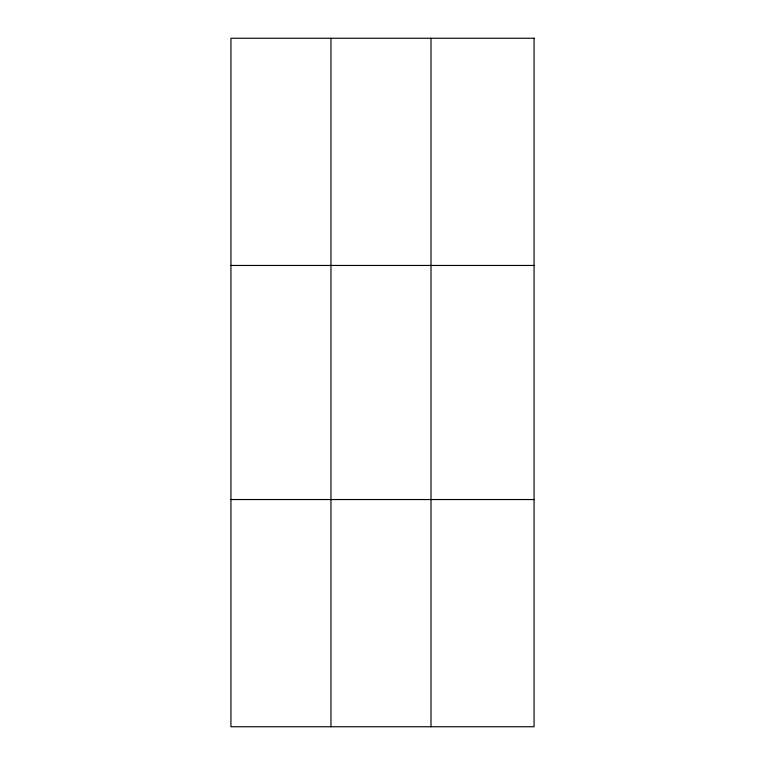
<?xml version="1.0" encoding="UTF-8"?>
<svg xmlns="http://www.w3.org/2000/svg" width="765" height="765" viewBox="0 0 765 765"><rect width="100%" height="100%" fill="white"/><g stroke="black" fill="none" stroke-linecap="round" stroke-linejoin="round"><path stroke-width="1.15" d="M330.968 726.75L330.968 38.25M431.001 726.75L431.001 38.25M230.934 265.455L534.066 265.455M230.934 499.545L534.066 499.545M534.066 38.25L534.066 726.75L230.934 726.75L230.934 38.25L534.066 38.25"/></g></svg>
